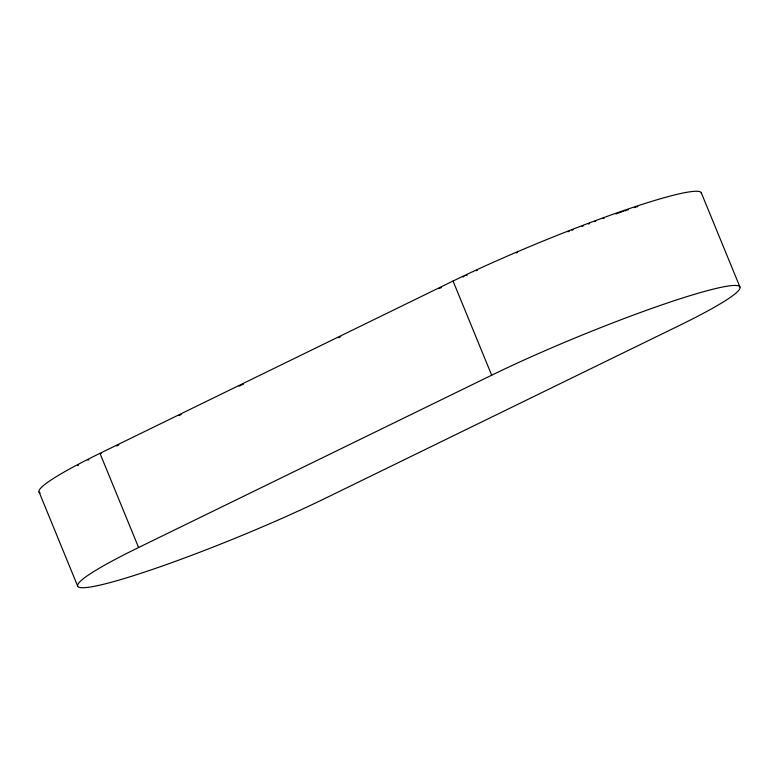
<?xml version="1.0" encoding="UTF-8"?>
<svg xmlns="http://www.w3.org/2000/svg" width="779" height="779" viewBox="0 0 779 779"><rect width="100%" height="100%" fill="white"/><g stroke="black" fill="none" stroke-linecap="round" stroke-linejoin="round"><path stroke-width="1.17" d="M100.481 453.904L101.221 453.534M40.196 492.99A167.086 15.434 -22.3 0 1 99.965 453.339L453.047 281.024A167.086 15.434 -22.3 0 1 616.306 213.105A167.086 15.434 -22.3 0 1 701.412 193.65M116.675 445.987L118.866 444.926M178.985 415.577L181.166 414.516M239.104 386.238L243.476 384.105M338.573 337.697L340.754 336.625M439.132 288.619L441.313 287.548M138.594 547.52L491.676 375.205A167.086 15.434 -22.3 0 1 708.462 290.353A167.086 15.434 -22.3 0 1 679.035 325.661L325.953 497.976A167.086 15.434 -22.3 0 1 109.167 582.828A167.086 15.434 -22.3 0 1 138.594 547.52L99.965 453.339M701.304 192.822L739.933 287.003M453.047 281.024L491.676 375.205M39.067 491.997L77.696 586.178M462.95 277.022A160.698 14.84 -22.3 0 1 464.031 276.506M466.202 275.474A160.698 14.84 -22.3 0 1 467.293 274.948M476.261 270.741A160.698 14.84 -22.3 0 1 477.41 270.216M516.38 252.883A160.698 14.84 -22.3 0 1 517.655 252.338M568.027 231.733A160.698 14.84 -22.3 0 1 569.313 231.236M571.874 230.243A160.698 14.84 -22.3 0 1 573.149 229.747M582.04 226.338A160.698 14.84 -22.3 0 1 583.305 225.861M588.311 223.972A160.698 14.84 -22.3 0 1 589.557 223.505M594.504 221.664A160.698 14.84 -22.3 0 1 595.731 221.217M603.014 218.558A160.698 14.84 -22.3 0 1 604.212 218.12M615.955 213.952A160.698 14.84 -22.3 0 1 617.104 213.553M618.244 213.154A160.698 14.84 -22.3 0 1 619.383 212.755M620.512 212.365A160.698 14.84 -22.3 0 1 621.632 211.985M622.752 211.596A160.698 14.84 -22.3 0 1 623.872 211.216M624.972 210.846A160.698 14.84 -22.3 0 1 626.073 210.466M627.173 210.096A160.698 14.84 -22.3 0 1 628.264 209.736M634.661 207.613A160.698 14.84 -22.3 0 1 635.703 207.272M636.745 206.932A160.698 14.84 -22.3 0 1 637.777 206.601M77.579 465.667A160.698 14.84 -22.3 0 1 78.397 465.229M87.949 460.204A160.698 14.84 -22.3 0 1 88.864 459.737"/></g></svg>
